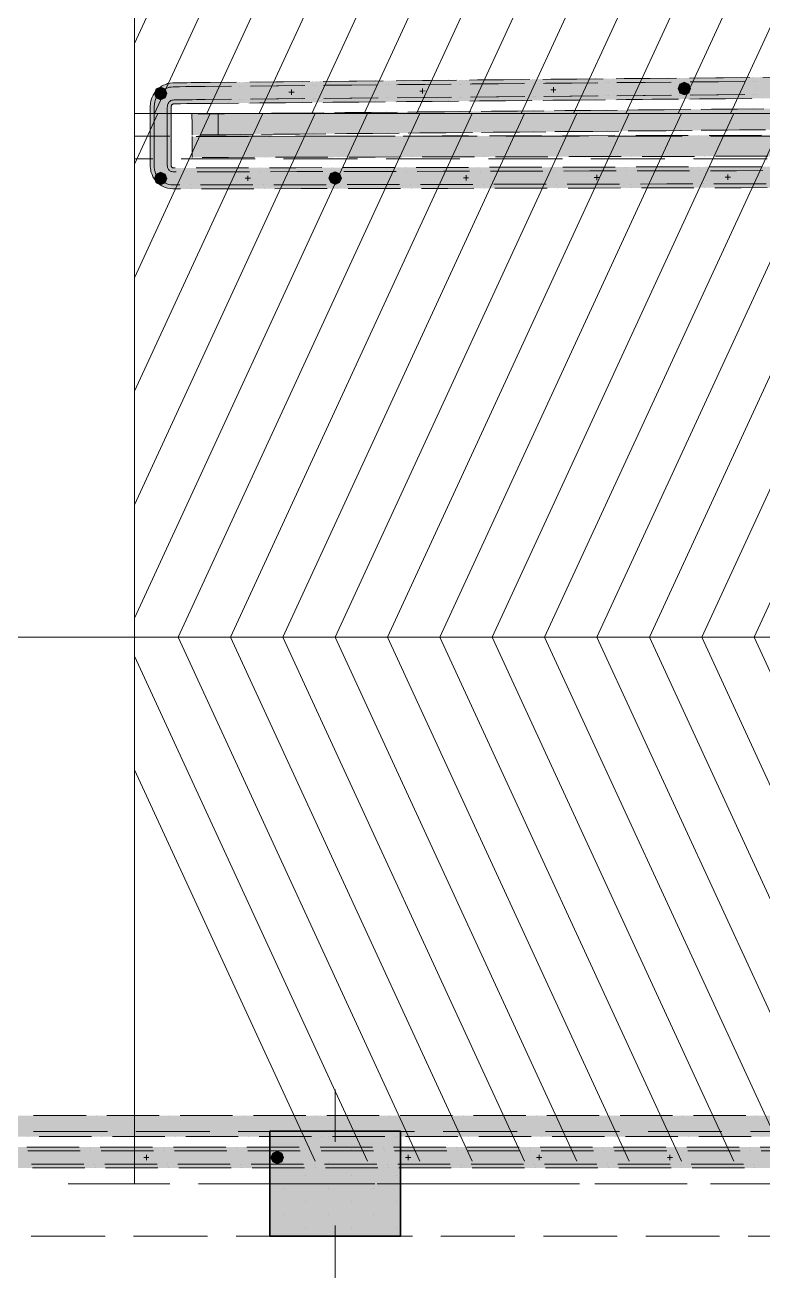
# Model space of a CAD drawing. Header units: inches. Extents: x 206002 to 410047, y 60394 to 83306.
# Drawn here: x 227965 to 229378, y 77020 to 79418 of the extents above; entities that cross this region are included whole.
import ezdxf

# ---------------------------------------------------------------- set-up
doc = ezdxf.new("R2010")
doc.units = ezdxf.units.IN
doc.header["$MEASUREMENT"] = 0
doc.layers.add('PDF_Shell - Roof', color=7, linetype='Continuous')
doc.layers.add('PDF_Structural - Bearing', color=7, linetype='Continuous')

msp = doc.modelspace()

# ---------------------------------------------------------------- hatches: boundary and pattern name
at = {"layer": 'PDF_Structural - Bearing', "true_color": 0xffffff, "transparency": 33554559}
for points in [[(237652.5, 79400.4), (237612.4, 79400.4), (237612.4, 79394.2), (228290.6, 79308.2), (228274.4, 79308), (228247.7, 79307.8), (228237.2, 79306.3), (228234, 79304.8), (228250.3, 79267.6), (228250.8, 79267.7), (228274.7, 79267.9), (228291, 79268.1), (237619.6, 79354.2), (237632.6, 79354.3), (237652.5, 79354.5)], [(237582.6, 79393.9), (228290.6, 79308.2), (228274.4, 79308), (228247.7, 79307.8), (228237.2, 79306.3), (228234, 79304.8), (228250.3, 79267.6), (228250.8, 79267.7), (228274.7, 79267.9), (228291, 79268.1), (237583, 79353.8)], [(237619.6, 79398.2), (237619.4, 79396.5), (237618.1, 79393.4), (237616, 79390.6), (237613.3, 79388.5), (237610.2, 79387.2), (237606, 79386.6), (237590.3, 79386.5), (228293.1, 79300.7), (228276.3, 79300.5), (228272.6, 79300.5), (228248.3, 79300.3), (228241.1, 79299.2), (228244.8, 79274), (228246.3, 79274.6), (228250.2, 79275.2), (228272.8, 79275.4), (228276.6, 79275.5), (228293.3, 79275.6), (237590.5, 79361.4), (237607.1, 79361.6), (237607.9, 79361.6), (237617, 79362.9), (237626.1, 79366.7), (237633.9, 79372.9), (237640, 79380.8), (237643.1, 79388.4)], [(237582.7, 79386.4), (228293.1, 79300.7), (228276.3, 79300.5), (228272.6, 79300.5), (228248.3, 79300.3), (228241.1, 79299.2), (228244.8, 79274), (228246.3, 79274.6), (228250.2, 79275.2), (228272.8, 79275.4), (228276.6, 79275.5), (228293.3, 79275.6), (237582.9, 79361.4)], [(237712.6, 79342), (237672.5, 79342), (237672.5, 79334.6), (228284.4, 79248), (228284.7, 79207.9), (237679.1, 79294.6), (237692.8, 79294.7), (237712.6, 79294.9)], [(228234, 79304.8), (228226.2, 79301.4), (228217, 79293.9), (228210, 79284.3), (228205.7, 79273.2), (228204.4, 79262.7), (228204.4, 79261.5), (228204.4, 79245.2), (228204.4, 79190.8), (228204.4, 79174.8), (228204.4, 79147.9), (228205.3, 79140.3), (228246.5, 79145.6), (228245.8, 79146.1), (228245.2, 79147), (228244.8, 79148), (228244.5, 79150.5), (228244.5, 79174.8), (228244.5, 79190.8), (228244.5, 79245.2), (228244.5, 79260.2), (228244.8, 79263.3), (228245.4, 79264.8), (228246.3, 79266.1), (228247.4, 79266.9), (228248.4, 79267.4), (228250.3, 79267.6)], [(228234, 79304.8), (228226.2, 79301.4), (228217, 79293.9), (228210, 79284.3), (228205.7, 79273.2), (228204.4, 79262.7), (228204.4, 79261.5), (228204.4, 79245.2), (228204.4, 79190.8), (228204.4, 79174.8), (228204.4, 79147.9), (228205.3, 79140.3), (228246.5, 79145.6), (228245.8, 79146.1), (228245.2, 79147), (228244.8, 79148), (228244.5, 79150.5), (228244.5, 79174.8), (228244.5, 79190.8), (228244.5, 79245.2), (228244.5, 79260.2), (228244.8, 79263.3), (228245.4, 79264.8), (228246.3, 79266.1), (228247.4, 79266.9), (228248.4, 79267.4), (228250.3, 79267.6)], [(228241.1, 79299.2), (228239.3, 79299), (228230.2, 79294.9), (228222.4, 79288.7), (228216.6, 79280.6), (228213, 79271.4), (228211.8, 79262.3), (228211.8, 79261.5), (228211.8, 79244.7), (228211.8, 79193.4), (228211.8, 79176.9), (228211.8, 79172.8), (228211.8, 79148.3), (228212.6, 79142.3), (228237.7, 79145.5), (228237.5, 79146), (228236.9, 79150), (228236.9, 79172.8), (228236.9, 79176.9), (228236.9, 79193.4), (228236.9, 79244.7), (228236.9, 79260.7), (228237.5, 79265.1), (228238.8, 79268.5), (228240.8, 79271.3), (228243.4, 79273.4), (228244.8, 79274)], [(228241.1, 79299.2), (228239.3, 79299), (228230.2, 79294.9), (228222.4, 79288.7), (228216.6, 79280.6), (228213, 79271.4), (228211.8, 79262.3), (228211.8, 79261.5), (228211.8, 79244.7), (228211.8, 79193.4), (228211.8, 79176.9), (228211.8, 79172.8), (228211.8, 79148.3), (228212.6, 79142.3), (228237.7, 79145.5), (228237.5, 79146), (228236.9, 79150), (228236.9, 79172.8), (228236.9, 79176.9), (228236.9, 79193.4), (228236.9, 79244.7), (228236.9, 79260.7), (228237.5, 79265.1), (228238.8, 79268.5), (228240.8, 79271.3), (228243.4, 79273.4), (228244.8, 79274)], [(228236.5, 79287.5), (228232.9, 79296), (228224.3, 79299.6), (228215.9, 79296), (228212.4, 79287.5), (228215.9, 79279), (228224.3, 79275.5), (228232.9, 79279)], [(228236.5, 79287.5), (228232.9, 79296), (228224.3, 79299.6), (228215.9, 79296), (228212.4, 79287.5), (228215.9, 79279), (228224.3, 79275.5), (228232.9, 79279)], [(229227.1, 79284.7), (229235.6, 79288.3), (229239, 79296.9), (229235.4, 79305.4), (229226.9, 79308.8), (229218.4, 79305.2), (229215, 79296.7), (229218.6, 79288.2)], [(229227.1, 79284.7), (229235.6, 79288.3), (229239, 79296.9), (229235.4, 79305.4), (229226.9, 79308.8), (229218.4, 79305.2), (229215, 79296.7), (229218.6, 79288.2)], [(230681, 79150), (228250.1, 79144.8), (228247.6, 79145.1), (228246.6, 79145.5), (228246.5, 79145.6), (228205.3, 79140.3), (228205.7, 79137.6), (228210.1, 79126.8), (228217.2, 79117.5), (228226.5, 79110.4), (228237.4, 79106), (228247.6, 79104.7), (230704.3, 79109.9)], [(230681, 79150), (228250.1, 79144.8), (228247.6, 79145.1), (228246.6, 79145.5), (228246.5, 79145.6), (228205.3, 79140.3), (228205.7, 79137.6), (228210.1, 79126.8), (228217.2, 79117.5), (228226.5, 79110.4), (228237.4, 79106), (228247.6, 79104.7), (230704.3, 79109.9)], [(228238.6, 79143.2), (228237.7, 79145.5), (228212.6, 79142.3), (228213, 79139.5), (228216.7, 79130.6), (228222.6, 79122.9), (228230.3, 79117), (228239.3, 79113.3), (228248.1, 79112.2), (230699.9, 79117.4), (230685.4, 79142.5), (228249.6, 79137.3), (228245.7, 79137.8), (228242.9, 79138.9), (228240.5, 79140.8)], [(228238.6, 79143.2), (228237.7, 79145.5), (228212.6, 79142.3), (228213, 79139.5), (228216.7, 79130.6), (228222.6, 79122.9), (228230.3, 79117), (228239.3, 79113.3), (228248.1, 79112.2), (230699.9, 79117.4), (230685.4, 79142.5), (228249.6, 79137.3), (228245.7, 79137.8), (228242.9, 79138.9), (228240.5, 79140.8)], [(228224.3, 79136.7), (228215.8, 79133.2), (228212.4, 79124.7), (228215.9, 79116.1), (228224.4, 79112.7), (228233, 79116.2), (228236.5, 79124.7), (228232.9, 79133.2)], [(228224.3, 79136.7), (228215.8, 79133.2), (228212.4, 79124.7), (228215.9, 79116.1), (228224.4, 79112.7), (228233, 79116.2), (228236.5, 79124.7), (228232.9, 79133.2)], [(228558.4, 79137.4), (228549.9, 79133.9), (228546.5, 79125.4), (228550, 79116.9), (228558.5, 79113.4), (228567, 79116.9), (228570.5, 79125.4), (228566.9, 79133.9)], [(228558.4, 79137.4), (228549.9, 79133.9), (228546.5, 79125.4), (228550, 79116.9), (228558.5, 79113.4), (228567, 79116.9), (228570.5, 79125.4), (228566.9, 79133.9)], [(226802.9, 77331.6), (226761.5, 77326.1), (226761.9, 77323.2), (226766.4, 77312.4), (226773.7, 77303.2), (226783.1, 77296.3), (226794, 77292), (226804.2, 77290.8), (229560, 77290.8), (229536.8, 77330.9), (226806.7, 77330.9), (226803.9, 77331.2)], [(226740.4, 77276.7), (226702.7, 77261.2), (226706.1, 77252.8), (226713.3, 77243.5), (226722.6, 77236.4), (226733.4, 77231.9), (226743.6, 77230.6), (229594.6, 77230.6), (229571.5, 77270.7), (226746.3, 77270.7), (226743.7, 77271), (226742.7, 77271.5), (226741.8, 77272.1), (226741.2, 77273), (226740.7, 77274.1), (226740.4, 77276.5)], [(226733.7, 77271.4), (226708.7, 77268.1), (226709.1, 77265.6), (226712.8, 77256.6), (226718.7, 77248.9), (226726.4, 77243), (226735.3, 77239.3), (226744.1, 77238.1), (229590.3, 77238.1), (229575.9, 77263.2), (226745.7, 77263.2), (226741.8, 77263.7), (226738.9, 77264.9), (226736.5, 77266.8), (226734.6, 77269.2)], [(228447.6, 77262.7), (228439.1, 77259.2), (228435.6, 77250.7), (228439.1, 77242.2), (228447.6, 77238.6), (228456.1, 77242.2), (228459.7, 77250.7), (228456.1, 77259.2)]]:
    msp.add_hatch(color=7, dxfattribs=at).paths.add_polyline_path(points)

# ---------------------------------------------------------------- linework, layer by layer
at = {"layer": 'PDF_Shell - Roof', "lineweight": 13}
for points in [[(228174.3, 79309.8), (228174.3, 79451.3)], [(228209.1, 79162.5), (228174.3, 79162.5), (228174.3, 79255.2)], [(228174.3, 79113.1), (228174.3, 79205.8), (228242, 79205.8)], [(228296.6, 79205.8), (228438.1, 79205.8)], [(228492.7, 79205.8), (228634.2, 79205.8)], [(228688.9, 79205.8), (228830.3, 79205.8)], [(228885, 79205.8), (229026.5, 79205.8)], [(229081.1, 79205.8), (229222.6, 79205.8)], [(229277.2, 79205.8), (229418.7, 79205.8)], [(228405.2, 79162.5), (228263.7, 79162.5)], [(228601.3, 79162.5), (228459.9, 79162.5)], [(228797.5, 79162.5), (228656, 79162.5)], [(228993.6, 79162.5), (228852.1, 79162.5)], [(229189.7, 79162.5), (229048.2, 79162.5)], [(229385.8, 79162.5), (229244.3, 79162.5)], [(228174.3, 78916.9), (228174.3, 79058.4)], [(228174.3, 78720.8), (228174.3, 78862.3)], [(228174.3, 78524.7), (228174.3, 78666.2)], [(228174.3, 78328.6), (228174.3, 78470)], [(228174.3, 78132.4), (228174.3, 78273.9)], [(228174.3, 77936.3), (228174.3, 78077.8)], [(228174.3, 77740.2), (228174.3, 77881.7)], [(228174.3, 77544.1), (228174.3, 77685.5)], [(228174.3, 77347.9), (228174.3, 77489.4)], [(228242, 77200.5), (228174.3, 77200.5), (228174.3, 77293.3)], [(228438.1, 77200.5), (228296.6, 77200.5)], [(228634.2, 77200.5), (228492.7, 77200.5)], [(228830.3, 77200.5), (228688.9, 77200.5)], [(229026.5, 77200.5), (228885, 77200.5)], [(229222.6, 77200.5), (229081.1, 77200.5)], [(229418.7, 77200.5), (229277.2, 77200.5)]]:
    msp.add_lwpolyline(points, dxfattribs=at)
at = {"layer": 'PDF_Structural - Bearing', "lineweight": 13}
for points in [[(228174.3, 77243.9), (228174.3, 79249.2), (228174.3, 81254.4)], [(228174.3, 77374.2), (228174.3, 81125.4)], [(237582.3, 80652.9), (237582.3, 79249.2), (228174.3, 79249.2), (237582.3, 79249.2), (237582.3, 77845.5)], [(228174.3, 80251.8), (227422.3, 80251.8), (227422.3, 78246.5), (228174.3, 78246.5), (237582.3, 78246.5), (237465.8, 78363.1)], [(228775.9, 79312.7), (228725.8, 79312.2), (228675.6, 79311.7)], [(228790.7, 79312.8), (228740.6, 79312.3), (228690.5, 79311.9)], [(228795.9, 79312.8), (228795.9, 79312.8)], [(228810.8, 79313), (228810.8, 79313)], [(228916.2, 79314), (228866, 79313.5), (228815.9, 79313)], [(228931.1, 79314.1), (228881, 79313.6), (228830.8, 79313.2)], [(228936.2, 79314.1), (228936.2, 79314.1)], [(228951.2, 79314.3), (228951.2, 79314.3)], [(229056.5, 79315.3), (229006.4, 79314.8), (228956.3, 79314.3)], [(229071.5, 79315.4), (229021.3, 79314.9), (228971.2, 79314.5)], [(229076.6, 79315.4), (229076.6, 79315.4)], [(229091.5, 79315.6), (229091.5, 79315.6)], [(229196.9, 79316.5), (229146.8, 79316.1), (229096.6, 79315.6)], [(229211.8, 79316.7), (229161.7, 79316.2), (229111.6, 79315.8)], [(229217, 79316.7), (229217, 79316.7)], [(229231.9, 79316.9), (229231.9, 79316.9)], [(229337.3, 79317.8), (229287.1, 79317.4), (229237, 79316.9)], [(229352.2, 79318), (229302.1, 79317.5), (229251.9, 79317)], [(229357.3, 79318), (229357.3, 79318)], [(229372.3, 79318.2), (229372.3, 79318.2)], [(229477.6, 79319.1), (229427.5, 79318.7), (229377.4, 79318.2)], [(228354.8, 79308.8), (228304.7, 79308.3), (228290.6, 79308.2), (228282.5, 79308.1), (228274.4, 79308), (228261, 79307.9), (228247.7, 79307.8), (228242.4, 79307), (228237.2, 79306.3), (228235.6, 79305.5), (228234, 79304.8), (228230.1, 79303.1), (228226.2, 79301.4), (228221.6, 79297.6), (228217, 79293.9), (228213.5, 79289.1), (228210, 79284.3), (228207.8, 79278.8), (228205.7, 79273.2), (228205, 79268), (228204.4, 79262.7), (228204.4, 79262.1), (228204.4, 79261.5), (228204.4, 79253.3), (228204.4, 79245.2), (228204.4, 79218), (228204.4, 79190.8), (228204.4, 79182.8), (228204.4, 79174.8), (228204.4, 79161.3), (228204.4, 79147.9), (228204.8, 79144.1), (228205.3, 79140.3), (228205.5, 79138.9), (228205.7, 79137.6), (228207.9, 79132.2), (228210.1, 79126.8), (228213.7, 79122.1), (228217.2, 79117.5), (228221.8, 79114), (228226.5, 79110.4), (228232, 79108.2), (228237.4, 79106), (228242.5, 79105.3), (228247.6, 79104.7), (228262.7, 79104.7), (228247.6, 79104.7), (228242.5, 79105.3), (228237.4, 79106), (228232, 79108.2), (228226.5, 79110.4), (228221.8, 79114), (228217.2, 79117.5), (228213.7, 79122.1), (228210.1, 79126.8), (228207.9, 79132.2), (228205.7, 79137.6), (228205.5, 79138.9), (228205.3, 79140.3), (228204.8, 79144.1), (228204.4, 79147.9), (228204.4, 79161.3), (228204.4, 79174.8), (228204.4, 79182.8), (228204.4, 79190.8), (228204.4, 79218), (228204.4, 79245.2), (228204.4, 79253.3), (228204.4, 79261.5), (228204.4, 79262.1), (228204.4, 79262.7), (228205, 79268), (228205.7, 79273.2), (228207.8, 79278.8), (228210, 79284.3), (228213.5, 79289.1), (228217, 79293.9), (228221.6, 79297.6), (228226.2, 79301.4), (228230.1, 79303.1), (228234, 79304.8), (228235.6, 79305.5), (228237.2, 79306.3), (228242.4, 79307), (228247.7, 79307.8), (228261, 79307.9), (228274.4, 79308), (228282.5, 79308.1), (228290.6, 79308.2), (228319.5, 79308.4), (228369.6, 79308.9)], [(228359.8, 79301.3), (228309.7, 79300.8), (228293.1, 79300.7), (228284.7, 79300.6), (228276.3, 79300.5), (228274.5, 79300.5), (228272.6, 79300.5), (228260.4, 79300.4), (228248.3, 79300.3), (228260.4, 79300.4), (228272.6, 79300.5), (228274.5, 79300.5), (228276.3, 79300.5), (228284.7, 79300.6), (228293.1, 79300.7), (228305.9, 79300.8), (228356, 79301.3)], [(228374.8, 79309), (228374.8, 79309)], [(228376, 79301.4), (228376, 79301.4)], [(228379.9, 79301.5), (228379.9, 79301.5)], [(228389.7, 79309.1), (228389.7, 79309.1)], [(228495.2, 79310.1), (228445, 79309.6), (228394.9, 79309.1)], [(228496.4, 79302.6), (228446.2, 79302.1), (228396.1, 79301.6)], [(228500.2, 79302.6), (228450, 79302.1), (228399.9, 79301.7)], [(228510, 79310.2), (228459.9, 79309.7), (228409.7, 79309.3)], [(228515.2, 79310.3), (228515.2, 79310.3)], [(228516.4, 79302.7), (228516.4, 79302.7)], [(228520.2, 79302.8), (228520.2, 79302.8)], [(228530, 79310.4), (228530, 79310.4)], [(228635.5, 79311.4), (228585.4, 79310.9), (228535.3, 79310.4)], [(228636.7, 79303.9), (228586.6, 79303.4), (228536.5, 79302.9)], [(228640.5, 79303.9), (228590.4, 79303.4), (228540.3, 79303)], [(228650.4, 79311.5), (228600.2, 79311), (228550.1, 79310.6)], [(228655.6, 79311.6), (228655.6, 79311.6)], [(228656.8, 79304), (228656.8, 79304)], [(228660.6, 79304.1), (228660.6, 79304.1)], [(228670.4, 79311.7), (228670.4, 79311.7)], [(228777.1, 79305.1), (228727, 79304.7), (228676.8, 79304.2)], [(228780.9, 79305.2), (228730.8, 79304.7), (228680.6, 79304.3)], [(228797.1, 79305.3), (228797.1, 79305.3)], [(228801, 79305.4), (228801, 79305.4)], [(228917.5, 79306.5), (228867.3, 79306), (228817.2, 79305.5)], [(228921.3, 79306.5), (228871.1, 79306), (228821, 79305.6)], [(228937.5, 79306.6), (228937.5, 79306.6)], [(228941.3, 79306.7), (228941.3, 79306.7)], [(229057.8, 79307.7), (229007.7, 79307.3), (228957.6, 79306.8)], [(229061.6, 79307.8), (229011.5, 79307.3), (228961.4, 79306.9)], [(229077.9, 79307.9), (229077.9, 79307.9)], [(229081.7, 79308), (229081.7, 79308)], [(229198.2, 79309), (229148.1, 79308.6), (229097.9, 79308.1)], [(229202, 79309.1), (229151.9, 79308.6), (229101.7, 79308.1)], [(229215, 79296.7), (229215, 79296.7)], [(229215, 79296.7), (229215, 79296.7)], [(229218.3, 79309.2), (229218.3, 79309.2)], [(229222.1, 79309.3), (229222.1, 79309.3)], [(229338.6, 79310.3), (229288.4, 79309.9), (229238.3, 79309.4)], [(229239, 79296.9), (229239, 79296.9)], [(229239, 79296.9), (229239, 79296.9)], [(229342.4, 79310.4), (229292.3, 79309.9), (229242.1, 79309.4)], [(229358.6, 79310.5), (229358.6, 79310.5)], [(229362.4, 79310.6), (229362.4, 79310.6)], [(228360, 79276.2), (228309.9, 79275.8), (228293.3, 79275.6), (228284.9, 79275.5), (228276.6, 79275.5), (228274.7, 79275.4), (228272.8, 79275.4), (228261.5, 79275.3), (228250.2, 79275.2), (228248.2, 79274.9), (228246.3, 79274.6), (228245.5, 79274.3), (228244.8, 79274), (228244.1, 79273.7), (228243.4, 79273.4), (228242.1, 79272.3), (228240.8, 79271.3), (228239.8, 79269.9), (228238.8, 79268.5), (228238.2, 79266.8), (228237.5, 79265.1), (228237.2, 79262.9), (228237, 79260.7), (228237, 79252.7), (228237, 79244.7), (228237, 79219.1), (228237, 79193.4), (228237, 79185.1), (228237, 79176.9), (228237, 79174.8), (228237, 79172.8), (228237, 79161.4), (228237, 79150), (228237.2, 79148), (228237.5, 79146), (228237.6, 79145.8), (228237.5, 79146), (228237.2, 79148), (228237, 79150), (228237, 79161.4), (228237, 79172.8), (228237, 79174.8), (228237, 79176.9), (228237, 79185.1), (228237, 79193.4), (228237, 79219.1), (228237, 79244.7), (228237, 79252.7), (228237, 79260.7), (228237.2, 79262.9), (228237.5, 79265.1), (228238.2, 79266.8), (228238.8, 79268.5), (228239.8, 79269.9), (228240.8, 79271.3), (228242.1, 79272.3), (228243.4, 79273.4), (228244.1, 79273.7), (228244.8, 79274), (228245.5, 79274.3), (228246.3, 79274.6), (228248.2, 79274.9), (228250.2, 79275.2), (228261.5, 79275.3), (228272.8, 79275.4), (228274.7, 79275.4), (228276.6, 79275.5), (228284.9, 79275.5), (228293.3, 79275.6), (228306.2, 79275.7), (228356.3, 79276.2)], [(228250.3, 79267.6), (228250.3, 79267.6)], [(228250.3, 79267.6), (228250.3, 79267.6)], [(228373.4, 79268.8), (228323.3, 79268.4), (228291, 79268.1), (228282.9, 79268), (228274.7, 79267.9), (228262.7, 79267.8), (228250.8, 79267.7), (228250.6, 79267.7), (228250.8, 79267.7), (228262.7, 79267.8), (228274.7, 79267.9), (228282.9, 79268), (228291, 79268.1), (228305, 79268.2), (228355.1, 79268.7)], [(228375.1, 79268.9), (228375.1, 79268.9)], [(228376.3, 79276.4), (228376.3, 79276.4)], [(228380, 79276.4), (228380, 79276.4)], [(228393.5, 79269), (228393.5, 79269)], [(228395.2, 79269), (228445.3, 79269.5), (228495.5, 79270)], [(228396.4, 79276.6), (228446.5, 79277), (228496.6, 79277.5)], [(228400.1, 79276.6), (228450.2, 79277.1), (228500.4, 79277.5)], [(228413.5, 79269.2), (228463.7, 79269.7), (228513.8, 79270.1)], [(228515.5, 79270.1), (228515.5, 79270.1)], [(228516.6, 79277.7), (228516.6, 79277.7)], [(228520.4, 79277.7), (228520.4, 79277.7)], [(228533.9, 79270.3), (228533.9, 79270.3)], [(228535.6, 79270.3), (228585.7, 79270.8), (228635.8, 79271.3)], [(228536.7, 79277.9), (228586.8, 79278.3), (228636.9, 79278.8)], [(228540.5, 79277.9), (228590.6, 79278.4), (228640.7, 79278.8)], [(228553.9, 79270.5), (228604, 79271), (228654.2, 79271.4)], [(228655.9, 79271.4), (228655.9, 79271.4)], [(228657, 79279), (228657, 79279)], [(228660.8, 79279), (228660.8, 79279)], [(228674.2, 79271.6), (228674.2, 79271.6)], [(228675.9, 79271.6), (228726.1, 79272.1), (228776.2, 79272.6)], [(228677, 79279.2), (228727.2, 79279.6), (228777.3, 79280.1)], [(228680.8, 79279.2), (228731, 79279.7), (228781.1, 79280.1)], [(228694.3, 79271.8), (228744.4, 79272.3), (228794.5, 79272.7)], [(228796.2, 79272.7), (228796.2, 79272.7)], [(228797.3, 79280.3), (228797.3, 79280.3)], [(228801.2, 79280.3), (228801.2, 79280.3)], [(228814.6, 79272.9), (228814.6, 79272.9)], [(228816.3, 79272.9), (228866.4, 79273.4), (228916.6, 79273.9)], [(228817.4, 79280.5), (228867.5, 79280.9), (228917.7, 79281.4)], [(228821.2, 79280.5), (228871.3, 79281), (228921.5, 79281.4)], [(228834.6, 79273.1), (228884.8, 79273.6), (228934.9, 79274)], [(228936.6, 79274), (228936.6, 79274)], [(228937.7, 79281.6), (228937.7, 79281.6)], [(228941.5, 79281.6), (228941.5, 79281.6)], [(228955, 79274.2), (228955, 79274.2)], [(228956.7, 79274.2), (229006.8, 79274.7), (229056.9, 79275.1)], [(228957.8, 79281.8), (229007.9, 79282.2), (229058, 79282.7)], [(228961.6, 79281.8), (229011.7, 79282.2), (229061.8, 79282.7)], [(228975, 79274.4), (229025.1, 79274.9), (229075.3, 79275.3)], [(229077, 79275.3), (229077, 79275.3)], [(229078.1, 79282.9), (229078.1, 79282.9)], [(229081.9, 79282.9), (229081.9, 79282.9)], [(229095.3, 79275.5), (229095.3, 79275.5)], [(229097, 79275.5), (229147.2, 79276), (229197.3, 79276.4)], [(229098.1, 79283), (229148.3, 79283.5), (229198.4, 79284)], [(229102, 79283.1), (229152.1, 79283.5), (229202.2, 79284)], [(229115.4, 79275.7), (229165.5, 79276.2), (229215.7, 79276.6)], [(229217.4, 79276.6), (229217.4, 79276.6)], [(229218.5, 79284.2), (229218.5, 79284.2)], [(229222.3, 79284.2), (229222.3, 79284.2)], [(229235.7, 79276.8), (229235.7, 79276.8)], [(229237.4, 79276.8), (229287.5, 79277.3), (229337.7, 79277.7)], [(229238.5, 79284.3), (229288.6, 79284.8), (229338.8, 79285.3)], [(229242.3, 79284.4), (229292.5, 79284.8), (229342.6, 79285.3)], [(229255.8, 79277), (229305.9, 79277.4), (229356, 79277.9)], [(229357.7, 79277.9), (229357.7, 79277.9)], [(229358.8, 79285.5), (229358.8, 79285.5)], [(229362.6, 79285.5), (229362.6, 79285.5)], [(229376.1, 79278.1), (229376.1, 79278.1)], [(228211.9, 79262.3), (228211.9, 79262.3)], [(228211.9, 79262.3), (228211.9, 79262.3)], [(228284.4, 79248), (228284.4, 79248)], [(228284.4, 79248), (228284.6, 79227.9), (228284.7, 79207.9)], [(228396.6, 79249), (228346.5, 79248.5), (228296.3, 79248.1)], [(228376.9, 79248.8), (228334.5, 79248.4), (228334.6, 79228.4), (228334.8, 79208.3), (228377.3, 79208.7)], [(228397, 79249), (228397, 79249)], [(228416.6, 79249.2), (228416.6, 79249.2)], [(228517.3, 79250.1), (228467.2, 79249.7), (228417, 79249.2)], [(228537, 79250.3), (228486.8, 79249.8), (228436.7, 79249.4)], [(228537.4, 79250.3), (228537.4, 79250.3)], [(228557, 79250.5), (228557, 79250.5)], [(228657.7, 79251.4), (228607.5, 79250.9), (228557.4, 79250.5)], [(228677.3, 79251.6), (228627.2, 79251.1), (228577.1, 79250.7)], [(228677.7, 79251.6), (228677.7, 79251.6)], [(228697.4, 79251.8), (228697.4, 79251.8)], [(228798.1, 79252.7), (228747.9, 79252.2), (228697.8, 79251.8)], [(228817.7, 79252.9), (228767.6, 79252.4), (228717.4, 79252)], [(228818.1, 79252.9), (228818.1, 79252.9)], [(228837.8, 79253.1), (228837.8, 79253.1)], [(228938.4, 79254), (228888.3, 79253.5), (228838.2, 79253.1)], [(228958.1, 79254.2), (228907.9, 79253.7), (228857.8, 79253.3)], [(228958.5, 79254.2), (228958.5, 79254.2)], [(228978.1, 79254.4), (228978.1, 79254.4)], [(229078.8, 79255.3), (229028.7, 79254.8), (228978.5, 79254.4)], [(229098.4, 79255.5), (229048.3, 79255), (228998.2, 79254.6)], [(229098.8, 79255.5), (229098.8, 79255.5)], [(229118.5, 79255.7), (229118.5, 79255.7)], [(229219.2, 79256.6), (229169, 79256.1), (229118.9, 79255.7)], [(229238.8, 79256.8), (229188.7, 79256.3), (229138.5, 79255.8)], [(229239.2, 79256.8), (229239.2, 79256.8)], [(229258.9, 79257), (229258.9, 79257)], [(229359.5, 79257.9), (229309.4, 79257.4), (229259.3, 79257)], [(229379.2, 79258.1), (229329.1, 79257.6), (229278.9, 79257.1)], [(229119.2, 79215.6), (229169.3, 79216), (229219.5, 79216.5)], [(229142, 79215.8), (229192.1, 79216.2), (229242.2, 79216.7)], [(229239.5, 79216.7), (229239.5, 79216.7)], [(229259.6, 79216.9), (229309.7, 79217.3), (229359.8, 79217.8)], [(229262.3, 79216.9), (229262.3, 79216.9)], [(229282.3, 79217.1), (229332.5, 79217.5), (229382.6, 79218)], [(228284.5, 79205), (228284.5, 79205)], [(228284.5, 79205), (228284.5, 79205)], [(228284.7, 79207.9), (228284.7, 79207.9)], [(228299.8, 79208), (228350, 79208.5), (228400.1, 79208.9)], [(228397.4, 79208.9), (228397.4, 79208.9)], [(228412.5, 79205.3), (228412.5, 79205.3)], [(228412.5, 79205.3), (228412.5, 79205.3)], [(228417.4, 79209.1), (228467.6, 79209.5), (228517.7, 79210)], [(228420.2, 79209.1), (228420.2, 79209.1)], [(228440.2, 79209.3), (228490.3, 79209.8), (228540.5, 79210.2)], [(228537.8, 79210.2), (228537.8, 79210.2)], [(228552.9, 79205.6), (228552.9, 79205.6)], [(228552.9, 79205.6), (228552.9, 79205.6)], [(228557.8, 79210.4), (228608, 79210.8), (228658.1, 79211.3)], [(228560.5, 79210.4), (228560.5, 79210.4)], [(228580.6, 79210.6), (228630.7, 79211), (228680.8, 79211.5)], [(228678.1, 79211.5), (228678.1, 79211.5)], [(228693.3, 79205.9), (228693.3, 79205.9)], [(228693.3, 79205.9), (228693.3, 79205.9)], [(228698.2, 79211.7), (228748.3, 79212.1), (228798.5, 79212.6)], [(228700.9, 79211.7), (228700.9, 79211.7)], [(228720.9, 79211.9), (228771.1, 79212.3), (228821.2, 79212.8)], [(228818.5, 79212.8), (228818.5, 79212.8)], [(228833.6, 79206.2), (228833.6, 79206.2)], [(228833.6, 79206.2), (228833.6, 79206.2)], [(228838.6, 79213), (228888.7, 79213.4), (228938.8, 79213.9)], [(228841.3, 79213), (228841.3, 79213)], [(228861.3, 79213.2), (228911.5, 79213.6), (228961.6, 79214.1)], [(228958.9, 79214.1), (228958.9, 79214.1)], [(228974, 79206.5), (228974, 79206.5)], [(228974, 79206.5), (228974, 79206.5)], [(228978.9, 79214.3), (229029.1, 79214.7), (229079.1, 79215.2)], [(228981.6, 79214.3), (228981.6, 79214.3)], [(229001.7, 79214.5), (229051.7, 79214.9), (229101.9, 79215.4)], [(229099.1, 79215.4), (229099.1, 79215.4)], [(229114.4, 79206.8), (229114.4, 79206.8)], [(229114.4, 79206.8), (229114.4, 79206.8)], [(229121.9, 79215.6), (229121.9, 79215.6)], [(229254.8, 79207.1), (229254.8, 79207.1)], [(229254.8, 79207.1), (229254.8, 79207.1)], [(228237.7, 79145.5), (228237.7, 79145.5)], [(228237.7, 79145.5), (228237.7, 79145.5)], [(228246.5, 79145.6), (228246.5, 79145.6)], [(228246.5, 79145.6), (228246.5, 79145.6)], [(228246.6, 79145.5), (228246.6, 79145.5)], [(228246.6, 79145.5), (228246.6, 79145.5)], [(228272.5, 79144.8), (228272.5, 79144.8)], [(228272.5, 79144.8), (228272.5, 79144.8)], [(228284.6, 79164.9), (228284.6, 79164.9)], [(228284.6, 79164.9), (228284.6, 79164.9)], [(228412.8, 79145.1), (228412.8, 79145.1)], [(228412.8, 79145.1), (228412.8, 79145.1)], [(228424.3, 79165.2), (228424.3, 79165.2)], [(228424.3, 79165.2), (228424.3, 79165.2)], [(228553.2, 79145.4), (228553.2, 79145.4)], [(228553.2, 79145.4), (228553.2, 79145.4)], [(228564.6, 79165.5), (228564.6, 79165.5)], [(228564.6, 79165.5), (228564.6, 79165.5)], [(228693.6, 79145.7), (228693.6, 79145.7)], [(228693.6, 79145.7), (228693.6, 79145.7)], [(228705, 79165.8), (228705, 79165.8)], [(228705, 79165.8), (228705, 79165.8)], [(228833.9, 79146), (228833.9, 79146)], [(228833.9, 79146), (228833.9, 79146)], [(228845.4, 79166.1), (228845.4, 79166.1)], [(228845.4, 79166.1), (228845.4, 79166.1)], [(228974.3, 79146.3), (228974.3, 79146.3)], [(228974.3, 79146.3), (228974.3, 79146.3)], [(228985.7, 79166.4), (228985.7, 79166.4)], [(228985.7, 79166.4), (228985.7, 79166.4)], [(229114.7, 79146.6), (229114.7, 79146.6)], [(229114.7, 79146.6), (229114.7, 79146.6)], [(229126.1, 79166.7), (229126.1, 79166.7)], [(229126.1, 79166.7), (229126.1, 79166.7)], [(229255.1, 79146.9), (229255.1, 79146.9)], [(229255.1, 79146.9), (229255.1, 79146.9)], [(229266.5, 79167), (229266.5, 79167)], [(229266.5, 79167), (229266.5, 79167)], [(228212.4, 79124.7), (228212.4, 79124.7)], [(228212.4, 79124.7), (228212.4, 79124.7)], [(228236.5, 79124.7), (228236.5, 79124.7)], [(228236.5, 79124.7), (228236.5, 79124.7)], [(228274.4, 79137.3), (228274.4, 79137.3)], [(228274.4, 79137.3), (228274.4, 79137.3)], [(228414.7, 79137.6), (228414.7, 79137.6)], [(228414.7, 79137.6), (228414.7, 79137.6)], [(228546.4, 79125.4), (228546.4, 79125.4)], [(228546.4, 79125.4), (228546.4, 79125.4)], [(228555.1, 79137.9), (228555.1, 79137.9)], [(228555.1, 79137.9), (228555.1, 79137.9)], [(228570.5, 79125.4), (228570.5, 79125.4)], [(228570.5, 79125.4), (228570.5, 79125.4)], [(228695.5, 79138.2), (228695.5, 79138.2)], [(228695.5, 79138.2), (228695.5, 79138.2)], [(228835.9, 79138.5), (228835.9, 79138.5)], [(228835.9, 79138.5), (228835.9, 79138.5)], [(228976.2, 79138.8), (228976.2, 79138.8)], [(228976.2, 79138.8), (228976.2, 79138.8)], [(229116.6, 79139.1), (229116.6, 79139.1)], [(229116.6, 79139.1), (229116.6, 79139.1)], [(229257, 79139.4), (229257, 79139.4)], [(229257, 79139.4), (229257, 79139.4)], [(228280.9, 79112.3), (228280.9, 79112.3)], [(228280.9, 79112.3), (228280.9, 79112.3)], [(228282.8, 79104.7), (228282.8, 79104.7)], [(228282.8, 79104.7), (228282.8, 79104.7)], [(228421.3, 79112.6), (228421.3, 79112.6)], [(228421.3, 79112.6), (228421.3, 79112.6)], [(228423.2, 79105.1), (228423.2, 79105.1)], [(228423.2, 79105.1), (228423.2, 79105.1)], [(228561.6, 79112.9), (228561.6, 79112.9)], [(228561.6, 79112.9), (228561.6, 79112.9)], [(228563.5, 79105.4), (228563.5, 79105.4)], [(228563.5, 79105.4), (228563.5, 79105.4)], [(228702, 79113.2), (228702, 79113.2)], [(228702, 79113.2), (228702, 79113.2)], [(228703.9, 79105.7), (228703.9, 79105.7)], [(228703.9, 79105.7), (228703.9, 79105.7)], [(228842.4, 79113.5), (228842.4, 79113.5)], [(228842.4, 79113.5), (228842.4, 79113.5)], [(228844.3, 79106), (228844.3, 79106)], [(228844.3, 79106), (228844.3, 79106)], [(228982.7, 79113.8), (228982.7, 79113.8)], [(228982.7, 79113.8), (228982.7, 79113.8)], [(228984.6, 79106.3), (228984.6, 79106.3)], [(228984.6, 79106.3), (228984.6, 79106.3)], [(229123.1, 79114.1), (229123.1, 79114.1)], [(229123.1, 79114.1), (229123.1, 79114.1)], [(229125, 79106.6), (229125, 79106.6)], [(229125, 79106.6), (229125, 79106.6)], [(229263.5, 79114.4), (229263.5, 79114.4)], [(229263.5, 79114.4), (229263.5, 79114.4)], [(229265.4, 79106.9), (229265.4, 79106.9)], [(229265.4, 79106.9), (229265.4, 79106.9)], [(228081.5, 77330.9), (228031.3, 77330.9), (227981.2, 77330.9)], [(228101.5, 77330.9), (228101.5, 77330.9)], [(228221.8, 77330.9), (228171.7, 77330.9), (228121.6, 77330.9)], [(228241.9, 77330.9), (228241.9, 77330.9)], [(228362.2, 77330.9), (228312.1, 77330.9), (228261.9, 77330.9)], [(228382.3, 77330.9), (228382.3, 77330.9)], [(228502.6, 77330.9), (228452.4, 77330.9), (228402.3, 77330.9)], [(228522.6, 77330.9), (228522.6, 77330.9)], [(228642.9, 77330.9), (228592.8, 77330.9), (228542.7, 77330.9)], [(228663, 77330.9), (228663, 77330.9)], [(228783.3, 77330.9), (228733.2, 77330.9), (228683, 77330.9)], [(228803.4, 77330.9), (228803.4, 77330.9)], [(228923.7, 77330.9), (228873.5, 77330.9), (228823.4, 77330.9)], [(228943.7, 77330.9), (228943.7, 77330.9)], [(229064.1, 77330.9), (229013.9, 77330.9), (228963.8, 77330.9)], [(229084.1, 77330.9), (229084.1, 77330.9)], [(229204.4, 77330.9), (229154.3, 77330.9), (229104.2, 77330.9)], [(229224.5, 77330.9), (229224.5, 77330.9)], [(229344.8, 77330.9), (229294.7, 77330.9), (229244.5, 77330.9)], [(229364.8, 77330.9), (229364.8, 77330.9)], [(227971.6, 77290.8), (227971.6, 77290.8)], [(227991.6, 77290.8), (228041.8, 77290.8), (228091.9, 77290.8)], [(228111.9, 77290.8), (228111.9, 77290.8)], [(228132, 77290.8), (228182.1, 77290.8), (228232.3, 77290.8)], [(228252.3, 77290.8), (228252.3, 77290.8)], [(228272.4, 77290.8), (228322.5, 77290.8), (228372.6, 77290.8)], [(228392.7, 77290.8), (228392.7, 77290.8)], [(228412.7, 77290.8), (228462.9, 77290.8), (228513, 77290.8)], [(228533.1, 77290.8), (228533.1, 77290.8)], [(228553.1, 77290.8), (228603.2, 77290.8), (228653.4, 77290.8)], [(228673.4, 77290.8), (228673.4, 77290.8)], [(228693.5, 77290.8), (228743.6, 77290.8), (228793.7, 77290.8)], [(228813.8, 77290.8), (228813.8, 77290.8)], [(228833.8, 77290.8), (228884, 77290.8), (228934.1, 77290.8)], [(228954.2, 77290.8), (228954.2, 77290.8)], [(228974.2, 77290.8), (229024.3, 77290.8), (229074.5, 77290.8)], [(229094.5, 77290.8), (229094.5, 77290.8)], [(229114.6, 77290.8), (229164.7, 77290.8), (229214.8, 77290.8)], [(229234.9, 77290.8), (229234.9, 77290.8)], [(229255, 77290.8), (229305.1, 77290.8), (229355.2, 77290.8)], [(229375.3, 77290.8), (229375.3, 77290.8)], [(228068.6, 77270.7), (228018.5, 77270.7), (227968.4, 77270.7)], [(228070.6, 77263.2), (228020.5, 77263.2), (227970.4, 77263.2)], [(228088.7, 77270.7), (228088.7, 77270.7)], [(228090.7, 77263.2), (228090.7, 77263.2)], [(228209, 77270.7), (228158.9, 77270.7), (228108.7, 77270.7)], [(228211, 77263.2), (228160.9, 77263.2), (228110.7, 77263.2)], [(228192, 77250.7), (228197, 77250.7), (228202, 77250.7)], [(228197, 77245.7), (228197, 77250.7), (228197, 77255.7)], [(228229.1, 77270.7), (228229.1, 77270.7)], [(228231.1, 77263.2), (228231.1, 77263.2)], [(228349.4, 77270.7), (228299.2, 77270.7), (228249.1, 77270.7)], [(228351.4, 77263.2), (228301.2, 77263.2), (228251.1, 77263.2)], [(228369.4, 77270.7), (228369.4, 77270.7)], [(228371.4, 77263.2), (228371.4, 77263.2)], [(228489.7, 77270.7), (228439.6, 77270.7), (228389.5, 77270.7)], [(228491.7, 77263.2), (228441.6, 77263.2), (228391.5, 77263.2)], [(228435.6, 77250.7), (228435.6, 77250.7)], [(228459.7, 77250.7), (228459.7, 77250.7)], [(228509.8, 77270.7), (228509.8, 77270.7)], [(228511.8, 77263.2), (228511.8, 77263.2)], [(228630.1, 77270.7), (228580, 77270.7), (228529.8, 77270.7)], [(228632.1, 77263.2), (228582, 77263.2), (228531.8, 77263.2)], [(228650.2, 77270.7), (228650.2, 77270.7)], [(228652.2, 77263.2), (228652.2, 77263.2)], [(228770.5, 77270.7), (228720.3, 77270.7), (228670.2, 77270.7)], [(228772.5, 77263.2), (228722.4, 77263.2), (228672.2, 77263.2)], [(228693.3, 77250.7), (228698.3, 77250.7), (228703.3, 77250.7)], [(228698.3, 77245.7), (228698.3, 77250.7), (228698.3, 77255.7)], [(228790.5, 77270.7), (228790.5, 77270.7)], [(228792.5, 77263.2), (228792.5, 77263.2)], [(228910.8, 77270.7), (228860.7, 77270.7), (228810.6, 77270.7)], [(228912.9, 77263.2), (228862.7, 77263.2), (228812.6, 77263.2)], [(228930.9, 77270.7), (228930.9, 77270.7)], [(228932.9, 77263.2), (228932.9, 77263.2)], [(228943.9, 77250.7), (228948.9, 77250.7), (228954, 77250.7)], [(228948.9, 77245.7), (228948.9, 77250.7), (228948.9, 77255.7)], [(229051.2, 77270.7), (229001.1, 77270.7), (228951, 77270.7)], [(229053.2, 77263.2), (229003.1, 77263.2), (228953, 77263.2)], [(229071.3, 77270.7), (229071.3, 77270.7)], [(229073.3, 77263.2), (229073.3, 77263.2)], [(229191.6, 77270.7), (229141.5, 77270.7), (229091.3, 77270.7)], [(229193.6, 77263.2), (229143.5, 77263.2), (229093.3, 77263.2)], [(229194.6, 77250.7), (229199.6, 77250.7), (229204.6, 77250.7)], [(229199.6, 77245.7), (229199.6, 77250.7), (229199.6, 77255.7)], [(229211.6, 77270.7), (229211.6, 77270.7)], [(229213.6, 77263.2), (229213.6, 77263.2)], [(229332, 77270.7), (229281.8, 77270.7), (229231.7, 77270.7)], [(229334, 77263.2), (229283.8, 77263.2), (229233.7, 77263.2)], [(229352, 77270.7), (229352, 77270.7)], [(229354, 77263.2), (229354, 77263.2)], [(229472.3, 77270.7), (229422.2, 77270.7), (229372.1, 77270.7)], [(229474.3, 77263.2), (229424.2, 77263.2), (229374.1, 77263.2)], [(227976.8, 77238.1), (228026.9, 77238.1), (228077.1, 77238.1)], [(227978.7, 77230.6), (228028.8, 77230.6), (228079, 77230.6)], [(228097.1, 77238.1), (228097.1, 77238.1)], [(228099, 77230.6), (228099, 77230.6)], [(228117.2, 77238.1), (228167.3, 77238.1), (228217.4, 77238.1)], [(228119.1, 77230.6), (228169.2, 77230.6), (228219.3, 77230.6)], [(228237.5, 77238.1), (228237.5, 77238.1)], [(228239.4, 77230.6), (228239.4, 77230.6)], [(228257.5, 77238.1), (228307.7, 77238.1), (228357.8, 77238.1)], [(228259.4, 77230.6), (228309.6, 77230.6), (228359.7, 77230.6)], [(228377.8, 77238.1), (228377.8, 77238.1)], [(228379.7, 77230.6), (228379.7, 77230.6)], [(228397.9, 77238.1), (228448, 77238.1), (228498.2, 77238.1)], [(228399.8, 77230.6), (228449.9, 77230.6), (228500.1, 77230.6)], [(228518.2, 77238.1), (228518.2, 77238.1)], [(228520.1, 77230.6), (228520.1, 77230.6)], [(228538.3, 77238.1), (228588.4, 77238.1), (228638.5, 77238.1)], [(228540.2, 77230.6), (228590.3, 77230.6), (228640.4, 77230.6)], [(228658.6, 77238.1), (228658.6, 77238.1)], [(228660.5, 77230.6), (228660.5, 77230.6)], [(228678.6, 77238.1), (228728.8, 77238.1), (228778.9, 77238.1)], [(228680.5, 77230.6), (228730.7, 77230.6), (228780.8, 77230.6)], [(228799, 77238.1), (228799, 77238.1)], [(228800.9, 77230.6), (228800.9, 77230.6)], [(228819, 77238.1), (228869.1, 77238.1), (228919.3, 77238.1)], [(228820.9, 77230.6), (228871, 77230.6), (228921.2, 77230.6)], [(228939.3, 77238.1), (228939.3, 77238.1)], [(228941.2, 77230.6), (228941.2, 77230.6)], [(228959.4, 77238.1), (229009.5, 77238.1), (229059.6, 77238.1)], [(228961.3, 77230.6), (229011.4, 77230.6), (229061.5, 77230.6)], [(229079.7, 77238.1), (229079.7, 77238.1)], [(229081.6, 77230.6), (229081.6, 77230.6)], [(229099.7, 77238.1), (229149.9, 77238.1), (229200, 77238.1)], [(229101.7, 77230.6), (229151.8, 77230.6), (229201.9, 77230.6)], [(229220.1, 77238.1), (229220.1, 77238.1)], [(229222, 77230.6), (229222, 77230.6)], [(229240.1, 77238.1), (229290.2, 77238.1), (229340.4, 77238.1)], [(229242, 77230.6), (229292.2, 77230.6), (229342.3, 77230.6)], [(229360.4, 77238.1), (229360.4, 77238.1)], [(229362.3, 77230.6), (229362.3, 77230.6)]]:
    msp.add_lwpolyline(points, dxfattribs=at)
at = {"layer": 'PDF_Structural - Bearing', "lineweight": 18}
for points in [[(228675.5, 80251.8), (228212.8, 81254.4), (228675.5, 80251.8), (228212.8, 79249.2)], [(228775.8, 80251.8), (228313.1, 81254.4), (228775.8, 80251.8), (228313.1, 79249.2)], [(228876.1, 80251.8), (228413.3, 81254.4), (228876.1, 80251.8), (228413.3, 79249.2)], [(228976.3, 80251.8), (228513.6, 81254.4), (228976.3, 80251.8), (228513.6, 79249.2)], [(229076.6, 80251.8), (228613.9, 81254.4), (229076.6, 80251.8), (228613.9, 79249.2)], [(229176.8, 80251.8), (228714.1, 81254.4), (229176.8, 80251.8), (228714.1, 79249.2)], [(229277.1, 80251.8), (228814.4, 81254.4), (229277.1, 80251.8), (228814.4, 79249.2)], [(229377.4, 80251.8), (228914.7, 81254.4), (229377.4, 80251.8), (228914.7, 79249.2)], [(229477.6, 80251.8), (229014.9, 81254.4), (229477.6, 80251.8), (229014.9, 79249.2)], [(229577.9, 80251.8), (229115.2, 81254.4), (229577.9, 80251.8), (229115.2, 79249.2)], [(229678.2, 80251.8), (229215.4, 81254.4), (229678.2, 80251.8), (229215.4, 79249.2)], [(229778.4, 80251.8), (229315.7, 81254.4), (229778.4, 80251.8), (229315.7, 79249.2)], [(228575.3, 80251.8), (228174.3, 81120.8), (228575.3, 80251.8), (228174.3, 79382.9)]]:
    msp.add_lwpolyline(points, close=True, dxfattribs=at)
at = {"layer": 'PDF_Structural - Bearing', "lineweight": 13}
for points in [[(228174.3, 80652.9), (228174.3, 77845.5)], [(228211.9, 79262.3), (228212.4, 79266.8), (228213, 79271.4), (228214.8, 79276), (228216.6, 79280.6), (228219.5, 79284.7), (228222.4, 79288.7), (228226.3, 79291.8), (228230.2, 79294.9), (228234.8, 79296.9), (228239.3, 79299), (228240.2, 79299.1), (228241.1, 79299.2), (228240.2, 79299.1), (228239.3, 79299), (228234.8, 79296.9), (228230.2, 79294.9), (228226.3, 79291.8), (228222.4, 79288.7), (228219.5, 79284.7), (228216.6, 79280.6), (228214.8, 79276), (228213, 79271.4), (228212.4, 79266.8)], [(228236.5, 79287.5), (228232.9, 79296), (228224.4, 79299.6), (228215.9, 79296), (228212.4, 79287.5), (228215.9, 79279), (228224.4, 79275.5), (228232.9, 79279)], [(228236.5, 79287.5), (228232.9, 79296), (228224.4, 79299.6), (228215.9, 79296), (228212.4, 79287.5), (228215.9, 79279), (228224.4, 79275.5), (228232.9, 79279)], [(228241.1, 79299.2), (228244.7, 79299.7), (228248.3, 79300.3), (228244.7, 79299.7)], [(228470, 79289.8), (228475, 79289.8), (228480, 79289.9), (228475, 79289.8)], [(228475.1, 79284.8), (228475, 79289.8), (228475, 79294.8), (228475, 79289.8)], [(228720.6, 79292.1), (228725.7, 79292.1), (228730.7, 79292.2), (228725.7, 79292.1)], [(228725.8, 79287.1), (228725.7, 79292.1), (228725.7, 79297.2), (228725.7, 79292.1)], [(228971.3, 79294.4), (228976.3, 79294.5), (228981.3, 79294.5), (228976.3, 79294.5)], [(228976.4, 79289.4), (228976.3, 79294.5), (228976.3, 79299.5), (228976.3, 79294.5)], [(229227.1, 79284.7), (229235.6, 79288.3), (229239, 79296.9), (229235.4, 79305.4), (229226.9, 79308.8), (229218.4, 79305.2), (229215, 79296.7), (229218.6, 79288.2)], [(229227.1, 79284.7), (229235.6, 79288.3), (229239, 79296.9), (229235.4, 79305.4), (229226.9, 79308.8), (229218.4, 79305.2), (229215, 79296.7), (229218.6, 79288.2)], [(228250.3, 79267.6), (228249.4, 79267.5), (228248.4, 79267.4), (228247.9, 79267.1), (228247.4, 79266.9), (228246.8, 79266.5), (228246.3, 79266.1), (228245.9, 79265.5), (228245.4, 79264.8), (228245.1, 79264), (228244.8, 79263.3), (228244.6, 79261.8), (228244.5, 79260.2), (228244.5, 79252.7), (228244.5, 79245.2), (228244.5, 79218), (228244.5, 79190.8), (228244.5, 79182.8), (228244.5, 79174.8), (228244.5, 79162.6), (228244.5, 79150.5), (228244.6, 79149.2), (228244.8, 79148), (228245, 79147.5), (228245.2, 79147), (228245.5, 79146.6), (228245.8, 79146.1), (228246.2, 79145.9), (228245.8, 79146.1), (228245.5, 79146.6), (228245.2, 79147), (228245, 79147.5), (228244.8, 79148), (228244.6, 79149.2), (228244.5, 79150.5), (228244.5, 79162.6), (228244.5, 79174.8), (228244.5, 79182.8), (228244.5, 79190.8), (228244.5, 79218), (228244.5, 79245.2), (228244.5, 79252.7), (228244.5, 79260.2), (228244.6, 79261.8), (228244.8, 79263.3), (228245.1, 79264), (228245.4, 79264.8), (228245.9, 79265.5), (228246.3, 79266.1), (228246.8, 79266.5), (228247.4, 79266.9), (228247.9, 79267.1), (228248.4, 79267.4), (228249.4, 79267.5)], [(228174.3, 79249.2), (237582.3, 79249.2)], [(228212.6, 79142.3), (228212.2, 79145.3), (228211.9, 79148.3), (228211.9, 79160.6), (228211.9, 79172.8), (228211.9, 79174.8), (228211.9, 79176.9), (228211.9, 79185.1), (228211.9, 79193.4), (228211.9, 79219.1), (228211.9, 79244.7), (228211.9, 79253.1), (228211.9, 79261.5), (228211.9, 79261.9), (228211.9, 79261.5), (228211.9, 79253.1), (228211.9, 79244.7), (228211.9, 79219.1), (228211.9, 79193.4), (228211.9, 79185.1), (228211.9, 79176.9), (228211.9, 79174.8), (228211.9, 79172.8), (228211.9, 79160.6), (228211.9, 79148.3), (228212.2, 79145.3)], [(228284.6, 79164.9), (228284.6, 79185), (228284.5, 79205), (228284.6, 79185)], [(228292.2, 79205), (228342.4, 79205.1), (228392.5, 79205.3), (228342.4, 79205.1)], [(228432.6, 79205.3), (228482.7, 79205.4), (228532.9, 79205.6), (228482.7, 79205.4)], [(228573, 79205.6), (228623.1, 79205.7), (228673.2, 79205.9), (228623.1, 79205.7)], [(228713.3, 79205.9), (228763.5, 79206), (228813.6, 79206.2), (228763.5, 79206)], [(228853.7, 79206.2), (228903.8, 79206.3), (228954, 79206.4), (228903.8, 79206.3)], [(228994.1, 79206.5), (229044.2, 79206.6), (229094.3, 79206.7), (229044.2, 79206.6)], [(229134.4, 79206.8), (229184.6, 79206.9), (229234.7, 79207), (229184.6, 79206.9)], [(229274.8, 79207.1), (229324.9, 79207.2), (229375.1, 79207.3), (229324.9, 79207.2)], [(228237.7, 79145.5), (228238.1, 79144.4), (228238.6, 79143.2), (228238.1, 79144.4)], [(228246.5, 79145.6), (228246.6, 79145.6)], [(228246.6, 79145.5), (228247.1, 79145.3), (228247.6, 79145.1), (228248.9, 79144.9), (228250.1, 79144.8), (228252.4, 79144.8), (228250.1, 79144.8), (228248.9, 79144.9), (228247.6, 79145.1), (228247.1, 79145.3)], [(228292.5, 79144.9), (228342.7, 79145), (228392.8, 79145.1), (228342.7, 79145)], [(228404.2, 79165.2), (228354.1, 79165.1), (228304, 79165), (228354.1, 79165.1)], [(228432.9, 79145.2), (228483, 79145.3), (228533.2, 79145.4), (228483, 79145.3)], [(228544.6, 79165.5), (228494.5, 79165.4), (228444.3, 79165.3), (228494.5, 79165.4)], [(228573.3, 79145.5), (228623.4, 79145.6), (228673.5, 79145.7), (228623.4, 79145.6)], [(228685, 79165.8), (228634.8, 79165.7), (228584.7, 79165.6), (228634.8, 79165.7)], [(228713.6, 79145.8), (228763.8, 79145.9), (228813.9, 79146), (228763.8, 79145.9)], [(228825.3, 79166.1), (228775.2, 79166), (228725.1, 79165.9), (228775.2, 79166)], [(228854, 79146.1), (228904.1, 79146.2), (228954.3, 79146.3), (228904.1, 79146.2)], [(228965.7, 79166.4), (228915.6, 79166.3), (228865.4, 79166.2), (228915.6, 79166.3)], [(228994.4, 79146.4), (229044.5, 79146.5), (229094.6, 79146.6), (229044.5, 79146.5)], [(229106.1, 79166.7), (229055.9, 79166.6), (229005.8, 79166.5), (229055.9, 79166.6)], [(229134.7, 79146.7), (229184.9, 79146.8), (229235, 79146.9), (229184.9, 79146.8)], [(229246.4, 79167), (229196.3, 79166.9), (229146.2, 79166.8), (229196.3, 79166.9)], [(229275.1, 79147), (229325.2, 79147.1), (229375.4, 79147.2), (229325.2, 79147.1)], [(229386.8, 79167.3), (229336.7, 79167.2), (229286.5, 79167.1), (229336.7, 79167.2)], [(228224.3, 79136.7), (228215.8, 79133.2), (228212.4, 79124.7), (228215.9, 79116.1), (228224.4, 79112.7), (228233, 79116.2), (228236.5, 79124.7), (228232.9, 79133.2)], [(228224.3, 79136.7), (228215.8, 79133.2), (228212.4, 79124.7), (228215.9, 79116.1), (228224.4, 79112.7), (228233, 79116.2), (228236.5, 79124.7), (228232.9, 79133.2)], [(228248.1, 79112.2), (228243.7, 79112.8), (228239.3, 79113.3), (228234.8, 79115.2), (228230.3, 79117), (228226.4, 79119.9), (228222.6, 79122.9), (228219.6, 79126.7), (228216.7, 79130.6), (228214.8, 79135), (228213, 79139.5), (228212.8, 79140.9), (228212.6, 79142.3), (228212.8, 79140.9), (228213, 79139.5), (228214.8, 79135), (228216.7, 79130.6), (228219.6, 79126.7), (228222.6, 79122.9), (228226.4, 79119.9), (228230.3, 79117), (228234.8, 79115.2), (228239.3, 79113.3), (228243.7, 79112.8)], [(228238.6, 79143.2), (228239.6, 79142), (228240.5, 79140.8), (228241.7, 79139.9), (228242.9, 79138.9), (228244.3, 79138.3), (228245.7, 79137.8), (228247.7, 79137.5), (228249.6, 79137.3), (228254.3, 79137.3), (228249.6, 79137.3), (228247.7, 79137.5), (228245.7, 79137.8), (228244.3, 79138.3), (228242.9, 79138.9), (228241.7, 79139.9), (228240.5, 79140.8), (228239.6, 79142)], [(228294.4, 79137.4), (228344.6, 79137.5), (228394.7, 79137.6), (228344.6, 79137.5)], [(228396.5, 79125), (228391.5, 79125), (228386.5, 79125), (228391.5, 79125)], [(228391.4, 79130), (228391.5, 79125), (228391.5, 79120), (228391.5, 79125)], [(228434.8, 79137.7), (228484.9, 79137.8), (228535.1, 79137.9), (228484.9, 79137.8)], [(228558.4, 79137.4), (228549.9, 79133.9), (228546.4, 79125.4), (228550, 79116.9), (228558.5, 79113.4), (228567, 79116.9), (228570.5, 79125.4), (228566.9, 79133.9)], [(228558.4, 79137.4), (228549.9, 79133.9), (228546.4, 79125.4), (228550, 79116.9), (228558.5, 79113.4), (228567, 79116.9), (228570.5, 79125.4), (228566.9, 79133.9)], [(228575.2, 79138), (228625.3, 79138.1), (228675.4, 79138.2), (228625.3, 79138.1)], [(228715.5, 79138.3), (228765.7, 79138.4), (228815.8, 79138.5), (228765.7, 79138.4)], [(228814.1, 79125.9), (228809.1, 79125.9), (228804.1, 79125.9), (228809.1, 79125.9)], [(228809.1, 79130.9), (228809.1, 79125.9), (228809.2, 79120.9), (228809.1, 79125.9)], [(228855.9, 79138.6), (228906, 79138.7), (228956.2, 79138.8), (228906, 79138.7)], [(228996.3, 79138.9), (229046.4, 79139), (229096.5, 79139.1), (229046.4, 79139)], [(229064.8, 79126.5), (229059.7, 79126.5), (229054.7, 79126.5), (229059.7, 79126.5)], [(229059.7, 79131.5), (229059.7, 79126.5), (229059.8, 79121.5), (229059.7, 79126.5)], [(229136.6, 79139.2), (229186.8, 79139.3), (229236.9, 79139.4), (229186.8, 79139.3)], [(229277, 79139.5), (229327.1, 79139.6), (229377.3, 79139.7), (229327.1, 79139.6)], [(229315.4, 79127), (229310.4, 79127), (229305.4, 79127), (229310.4, 79127)], [(229310.4, 79132), (229310.4, 79127), (229310.5, 79122), (229310.4, 79127)], [(228260.8, 79112.2), (228248.1, 79112.2)], [(228401.2, 79112.5), (228351.1, 79112.4), (228300.9, 79112.3), (228351.1, 79112.4)], [(228403.1, 79105), (228353, 79104.9), (228302.8, 79104.8), (228353, 79104.9)], [(228541.6, 79112.8), (228491.4, 79112.7), (228441.3, 79112.6), (228491.4, 79112.7)], [(228543.5, 79105.3), (228493.3, 79105.2), (228443.2, 79105.1), (228493.3, 79105.2)], [(228681.9, 79113.1), (228631.8, 79113), (228581.7, 79112.9), (228631.8, 79113)], [(228683.8, 79105.6), (228633.7, 79105.5), (228583.6, 79105.4), (228633.7, 79105.5)], [(228822.3, 79113.4), (228772.2, 79113.3), (228722.1, 79113.2), (228772.2, 79113.3)], [(228824.2, 79105.9), (228774.1, 79105.8), (228724, 79105.7), (228774.1, 79105.8)], [(228962.7, 79113.7), (228912.6, 79113.6), (228862.4, 79113.5), (228912.6, 79113.6)], [(228964.6, 79106.2), (228914.5, 79106.1), (228864.3, 79106), (228914.5, 79106.1)], [(229103.1, 79114), (229052.9, 79113.9), (229002.8, 79113.8), (229052.9, 79113.9)], [(229105, 79106.5), (229054.8, 79106.4), (229004.7, 79106.3), (229054.8, 79106.4)], [(229243.4, 79114.3), (229193.3, 79114.2), (229143.2, 79114.1), (229193.3, 79114.2)], [(229245.3, 79106.8), (229195.2, 79106.7), (229145.1, 79106.6), (229195.2, 79106.7)], [(229383.8, 79114.6), (229333.7, 79114.5), (229283.5, 79114.4), (229333.7, 79114.5)], [(229385.7, 79107.1), (229335.6, 79107), (229285.4, 79106.9), (229335.6, 79107)], [(228447.6, 77262.7), (228439.1, 77259.2), (228435.6, 77250.7), (228439.1, 77242.2), (228447.6, 77238.6), (228456.1, 77242.2), (228459.7, 77250.7), (228456.1, 77259.2)]]:
    msp.add_lwpolyline(points, close=True, dxfattribs=at)
at = {"layer": 'PDF_Structural - Bearing', "lineweight": 18}
for points in [[(228419.8, 79249.1), (228174.2, 78717.3)], [(228520, 79249.1), (228174.2, 78500)], [(228319.5, 79249.2), (228174.3, 78934.6)], [(228219.2, 79249.2), (228174.3, 79151.8)], [(228620.3, 79249.1), (228174.3, 78282.8)], [(228720.5, 77243.9), (228257.7, 78246.5), (228720.5, 79249.1)], [(228820.8, 77243.9), (228358, 78246.5), (228820.8, 79249.1)], [(228921.1, 77243.9), (228458.3, 78246.5), (228921.1, 79249.1)], [(229021.3, 77243.9), (228558.5, 78246.5), (229021.3, 79249.1)], [(229121.6, 77243.9), (228658.8, 78246.5), (229121.6, 79249.1)], [(229221.9, 77243.9), (228759, 78246.5), (229221.9, 79249.1)], [(229322.1, 77243.9), (228859.3, 78246.5), (229322.1, 79249.1)], [(229422.4, 77243.9), (228959.6, 78246.5), (229422.4, 79249.1)], [(229522.7, 77243.9), (229059.8, 78246.5), (229522.7, 79249.1)], [(229622.9, 77243.9), (229160.1, 78246.5), (229622.9, 79249.1)], [(229723.2, 77243.9), (229260.4, 78246.5), (229723.2, 79249.1)], [(229823.5, 77243.9), (229360.6, 78246.5), (229823.5, 79249.1)], [(228620.3, 77243.9), (228174.3, 78210.2)], [(228520, 77243.9), (228174.3, 77993)], [(228122.4, 77300.7), (227980.8, 77300.7)], [(228318.5, 77300.7), (228177, 77300.7)], [(228514.6, 77300.7), (228373.1, 77300.7)], [(228710.7, 77300.7), (228569.2, 77300.7)], [(228906.8, 77300.7), (228765.4, 77300.7)], [(229103, 77300.7), (228961.5, 77300.7)], [(229299.1, 77300.7), (229157.6, 77300.7)], [(229495.2, 77300.7), (229353.7, 77300.7)], [(228118, 77100.2), (227976.5, 77100.2)], [(228314.1, 77100.2), (228172.6, 77100.2)], [(228510.2, 77100.2), (228368.7, 77100.2)], [(228706.3, 77100.2), (228564.8, 77100.2)], [(228902.4, 77100.2), (228761, 77100.2)], [(229098.5, 77100.2), (228957.1, 77100.2)], [(229294.7, 77100.2), (229153.2, 77100.2)], [(229490.8, 77100.2), (229349.3, 77100.2)]]:
    msp.add_lwpolyline(points, dxfattribs=at)
at = {"layer": 'PDF_Structural - Bearing', "lineweight": 0}
for points in [[(228558.5, 77280.7), (228558.5, 77381)], [(228478.3, 77200.5), (228353, 77200.5)], [(228558.5, 77200.5), (228558.5, 77200.5)], [(228638.7, 77200.5), (228764.1, 77200.5)], [(228558.5, 77120.3), (228558.5, 77020.1)]]:
    msp.add_lwpolyline(points, dxfattribs=at)
at = {"layer": 'PDF_Structural - Bearing', "lineweight": 35}
msp.add_lwpolyline([(228683.8, 77100.3), (228683.8, 77300.8), (228433.2, 77300.8), (228433.2, 77100.3)], close=True, dxfattribs=at)
at = {"layer": 'PDF_Structural - Bearing', "lineweight": 15}
for points in [[(228458.7, 77291.7), (228458.7, 77291.7)], [(228545.5, 77291.7), (228545.5, 77291.7)], [(228632.3, 77291.7), (228632.3, 77291.7)], [(228502.1, 77266.6), (228502.1, 77266.6)], [(228588.9, 77266.6), (228588.9, 77266.6)], [(228675.7, 77266.6), (228675.7, 77266.6)], [(228458.7, 77241.6), (228458.7, 77241.6)], [(228545.5, 77241.6), (228545.5, 77241.6)], [(228632.3, 77241.6), (228632.3, 77241.6)], [(228502.1, 77216.5), (228502.1, 77216.5)], [(228588.9, 77216.5), (228588.9, 77216.5)], [(228675.7, 77216.5), (228675.7, 77216.5)], [(228458.7, 77191.4), (228458.7, 77191.4)], [(228545.5, 77191.4), (228545.5, 77191.4)], [(228632.3, 77191.4), (228632.3, 77191.4)], [(228502.1, 77166.4), (228502.1, 77166.4)], [(228588.9, 77166.4), (228588.9, 77166.4)], [(228675.7, 77166.4), (228675.7, 77166.4)], [(228458.7, 77141.3), (228458.7, 77141.3)], [(228545.5, 77141.3), (228545.5, 77141.3)], [(228632.3, 77141.3), (228632.3, 77141.3)], [(228502.1, 77116.2), (228502.1, 77116.2)], [(228588.9, 77116.2), (228588.9, 77116.2)], [(228675.7, 77116.2), (228675.7, 77116.2)]]:
    msp.add_lwpolyline(points, dxfattribs=at)
at = {"layer": 'PDF_Structural - Bearing', "lineweight": 20}
for points in [[(228224.2, 77200.5), (228047.4, 77200.5)], [(228294.9, 77200.5), (228294.9, 77200.5)], [(228560.2, 77200.5), (228383.4, 77200.5)], [(228631, 77200.5), (228631, 77200.5)], [(228896.2, 77200.5), (228719.4, 77200.5)], [(228967, 77200.5), (228967, 77200.5)], [(229232.3, 77200.5), (229055.4, 77200.5)], [(229303, 77200.5), (229303, 77200.5)]]:
    msp.add_lwpolyline(points, dxfattribs=at)
at = {"layer": 'PDF_Structural - Bearing', "color": 7, "lineweight": 0, "true_color": 0xffffff, "transparency": 33554559}
for points in [[(228334.5, 79248.4), (228334.8, 79208.3), (237583.2, 79333.8), (237583.5, 79293.7)], [(230646.1, 79210.1), (228284.5, 79205), (230669.4, 79170), (228284.6, 79164.9)], [(230646.1, 79210.1), (228284.5, 79205), (230669.4, 79170), (228284.6, 79164.9)], [(228683.8, 77100.3), (228433.2, 77100.3), (228683.8, 77300.8), (228433.2, 77300.8)]]:
    msp.add_solid(points, dxfattribs=at)

doc.saveas('drawing.dxf')
